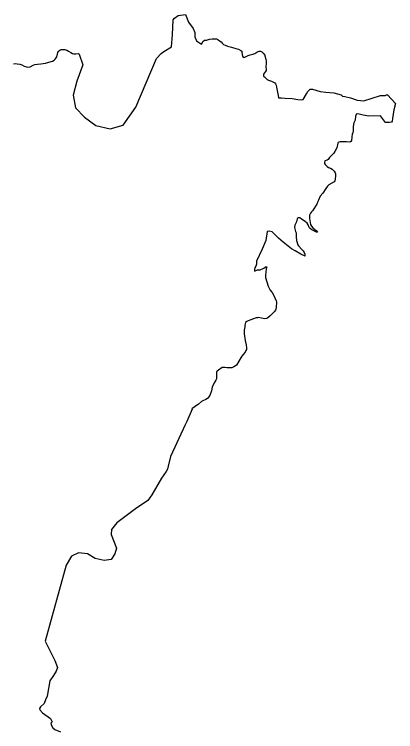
# Model space of a CAD drawing. Header units: metres. Extents: x 245125 to 394351, y 270578 to 4233311.
# Drawn here: x 293415 to 294862, y 4151530 to 4154256 of the extents above; entities that cross this region are included whole.
import ezdxf
from ezdxf.lldxf.tags import DXFTag

# ---------------------------------------------------------------- set-up
doc = ezdxf.new("R2010")
doc.units = ezdxf.units.M
doc.layers.add('ASTOTA', color=7, linetype='Continuous')
tags = doc.linetypes.add('HIDDEN', pattern=[0.375, 0.25, -0.125]).pattern_tags.tags
tags[6:7] = [DXFTag(74, 4), DXFTag(75, 0), DXFTag(340, '0'), DXFTag(46, 1.0), DXFTag(50, 0.0), DXFTag(44, 0.0), DXFTag(45, 0.0)]
tags[4:5] = [DXFTag(74, 4), DXFTag(75, 0), DXFTag(340, '0'), DXFTag(46, 1.0), DXFTag(50, 0.0), DXFTag(44, 0.0), DXFTag(45, 0.0)]

msp = doc.modelspace()

# ---------------------------------------------------------------- linework, layer by layer
at = {"layer": 'ASTOTA', "color": 253, "linetype": 'HIDDEN', "ltscale": 300}
msp.add_lwpolyline([(293411.2, 4154068.7), (293418.6, 4154069.1), (293425.8, 4154068.3), (293435.6, 4154066.9), (293443.6, 4154064.2), (293451.6, 4154059.9), (293460.1, 4154057), (293465.2, 4154056.2), (293474, 4154057.2), (293485.6, 4154062.7), (293492.9, 4154065.4), (293501.9, 4154066.5), (293514.8, 4154068.9), (293532.5, 4154071.5), (293545, 4154074.6), (293559.4, 4154078.5), (293565.7, 4154082.1), (293569.8, 4154085.9), (293573.9, 4154090.6), (293576.1, 4154095.1), (293579.7, 4154111.5), (293581.8, 4154115.4), (293583.9, 4154118.4), (293587.7, 4154120.9), (293591.7, 4154122.5), (293596.3, 4154123.1), (293601.8, 4154123.2), (293605.9, 4154122.5), (293614.2, 4154119.9), (293620.3, 4154116.7), (293628.8, 4154111.6), (293635.3, 4154108.2), (293640.5, 4154106.4), (293648.2, 4154105.8), (293658.1, 4154107.1), (293661, 4154105.7), (293674.4, 4154064.5), (293652.1, 4154001.9), (293638.2, 4153949.5), (293646.2, 4153901.4), (293680.4, 4153865.6), (293724.3, 4153833.5), (293777.8, 4153821.7), (293827.6, 4153835.6), (293876.2, 4153904.1), (293954.5, 4154088.9), (293971.6, 4154108), (293982.6, 4154115.1), (294010.7, 4154133.5), (294014.6, 4154178.8), (294017.2, 4154235.3), (294021.9, 4154241.9), (294037, 4154252.5), (294064, 4154256.4), (294076.1, 4154227.2), (294092.9, 4154203.2), (294099.7, 4154187.4), (294100.1, 4154170.6), (294106.3, 4154156.4), (294120.9, 4154145.3), (294124.5, 4154142.6), (294127.1, 4154147.4), (294130.3, 4154153.2), (294136, 4154158.9), (294144.1, 4154158.5), (294155.1, 4154162.5), (294165, 4154163.4), (294174.1, 4154163.7), (294176.9, 4154163.9), (294181.6, 4154163), (294187.2, 4154160.3), (294192.9, 4154156.4), (294199.5, 4154151.4), (294203.1, 4154147), (294208.8, 4154142.1), (294215.4, 4154139), (294224.1, 4154135.5), (294238.9, 4154131.8), (294255.4, 4154127), (294264.9, 4154123.5), (294274.7, 4154119), (294277.6, 4154116.3), (294278.5, 4154112.9), (294279.4, 4154103.8), (294281.2, 4154096.9), (294283.6, 4154093.2), (294284.2, 4154092.1), (294289.4, 4154093.9), (294302.2, 4154100.1), (294310.4, 4154103.1), (294320.4, 4154105.2), (294327.6, 4154108), (294334.8, 4154113.3), (294339.7, 4154115.5), (294343.8, 4154116.5), (294349.4, 4154116.3), (294353.8, 4154113.9), (294359.7, 4154108.9), (294365, 4154100.8), (294365.9, 4154099.3), (294366.8, 4154095.5), (294368.4, 4154089), (294369.5, 4154084.6), (294370.4, 4154079.3), (294370.6, 4154071.2), (294369.7, 4154055.2), (294370.1, 4154047.5), (294370, 4154042.5), (294368.1, 4154038.9), (294363.6, 4154034.2), (294360.4, 4154028.7), (294359.9, 4154026.9), (294360.2, 4154021.7), (294363.8, 4154018.7), (294370.8, 4154012.2), (294374.4, 4154008.9), (294379.1, 4154005.9), (294390.9, 4154002.1), (294398.7, 4153999.1), (294403, 4153996.3), (294405.8, 4153992.5), (294408, 4153986.9), (294409.9, 4153979.1), (294413.4, 4153961), (294416.4, 4153948.6), (294417.5, 4153939.7), (294419.4, 4153939.8), (294429.1, 4153938.9), (294443.2, 4153937.8), (294468.9, 4153936.5), (294490.7, 4153933.3), (294504, 4153931.5), (294510.8, 4153932.8), (294523.6, 4153954.3), (294528.6, 4153962.9), (294537.6, 4153972.4), (294546.2, 4153972.3), (294575.2, 4153962.7), (294596.5, 4153960.4), (294628, 4153958.5), (294654.8, 4153950.4), (294660.8, 4153945.3), (294668.8, 4153944.2), (294691.3, 4153939), (294716.5, 4153930.5), (294741, 4153927.7), (294804.4, 4153947.7), (294822.3, 4153947.5), (294826.9, 4153950.2), (294831.4, 4153951), (294862, 4153917.8), (294855.7, 4153893.5), (294850.1, 4153860.3), (294848.5, 4153850.7), (294846.6, 4153846.2), (294838.7, 4153845), (294824, 4153845.1), (294804.1, 4153870.3), (294760.4, 4153869.5), (294739, 4153873), (294723.3, 4153876.7), (294716, 4153878), (294714.9, 4153878.6), (294712.1, 4153875.3), (294710.1, 4153870), (294707.8, 4153854.5), (294703.3, 4153844.3), (294701.3, 4153830), (294700.9, 4153816.6), (294699.5, 4153805.2), (294698.3, 4153804.1), (294697.3, 4153801.8), (294694.3, 4153777), (294691.5, 4153773.3), (294689.5, 4153771.7), (294688.2, 4153770.7), (294674.9, 4153771.9), (294651.2, 4153771.5), (294646, 4153770.8), (294643.9, 4153769.5), (294642.9, 4153767.1), (294638.9, 4153749.7), (294631.7, 4153734.8), (294627, 4153729.2), (294620.7, 4153723.1), (294611.3, 4153712.6), (294605.6, 4153704.6), (294602.5, 4153702), (294593.7, 4153699.5), (294592.2, 4153693), (294592.4, 4153689.7), (294595.1, 4153685.6), (294602.3, 4153678.4), (294606.9, 4153674.9), (294615.1, 4153671.5), (294620.5, 4153668.6), (294625.3, 4153664.4), (294628.5, 4153660.7), (294631.9, 4153654.6), (294633.5, 4153650.3), (294633.7, 4153644.2), (294631.9, 4153628.6), (294630.9, 4153623.6), (294628.7, 4153620.4), (294608.7, 4153608.1), (294603.8, 4153603.9), (294596.4, 4153594.6), (294585.4, 4153577.1), (294575.6, 4153564.9), (294569.2, 4153550.3), (294566.3, 4153545.4), (294562.5, 4153535.6), (294546.9, 4153510.2), (294542.5, 4153505.4), (294538.7, 4153500.3), (294535.5, 4153492.7), (294534.9, 4153487.5), (294535.5, 4153480.9), (294539, 4153457.9), (294542.5, 4153451.3), (294547.6, 4153444.8), (294555.2, 4153438.4), (294564.1, 4153432.2), (294564.9, 4153430.3), (294564.1, 4153428.7), (294561.1, 4153428.6), (294544.5, 4153437.7), (294537.7, 4153442.4), (294533.9, 4153446.4), (294530, 4153456.9), (294526.1, 4153462.9), (294520.3, 4153467.8), (294511, 4153474.4), (294504.2, 4153478.5), (294498.8, 4153482.6), (294495.2, 4153483.5), (294492.2, 4153483), (294490, 4153481.3), (294488.5, 4153478.8), (294485.2, 4153467.7), (294479.1, 4153454.8), (294478.2, 4153446.6), (294479.2, 4153441.6), (294482.4, 4153431.7), (294483.8, 4153425.5), (294484.3, 4153410.3), (294486.1, 4153397.4), (294490.4, 4153380.8), (294493.2, 4153376.7), (294506.5, 4153362.7), (294511.2, 4153357.1), (294514.7, 4153351.6), (294516.7, 4153345.2), (294517.7, 4153337.3), (294515.8, 4153338.3), (294507.7, 4153342.7), (294501.8, 4153344.9), (294481.2, 4153357.3), (294466.7, 4153365.5), (294435.1, 4153390.6), (294416.8, 4153405.8), (294393.9, 4153430.1), (294381.3, 4153432.3), (294373.9, 4153431), (294369.5, 4153396.8), (294355.7, 4153363.8), (294333.3, 4153318.9), (294333.2, 4153306.8), (294331.7, 4153299.9), (294328.1, 4153293), (294325.9, 4153286.8), (294325.9, 4153280.9), (294337.2, 4153285.9), (294347.8, 4153285.7), (294361.4, 4153291.3), (294367.8, 4153297.3), (294371.8, 4153297.5), (294373.3, 4153297.1), (294371.1, 4153289.2), (294369, 4153276.2), (294368, 4153263.7), (294368.4, 4153255.8), (294372.8, 4153240.2), (294378.3, 4153223.7), (294386, 4153207.9), (294392.7, 4153199.6), (294398.8, 4153190.7), (294408.9, 4153168), (294409.9, 4153162.3), (294408.6, 4153142.6), (294407.8, 4153135.9), (294406.1, 4153131.8), (294400.9, 4153125.6), (294385.7, 4153110.3), (294375.8, 4153101.9), (294371.8, 4153100.1), (294365.6, 4153099.6), (294358.5, 4153100.1), (294346.4, 4153103.5), (294341.4, 4153104), (294337.2, 4153103.7), (294332.5, 4153102.8), (294302.2, 4153091.1), (294297.1, 4153088.7), (294292.5, 4153085.2), (294290.3, 4153080.9), (294289.7, 4153074), (294289.9, 4153069.5), (294287, 4153056.7), (294286.6, 4153049.7), (294287.1, 4153042.6), (294291.2, 4153016.7), (294295.1, 4153000.4), (294296.2, 4152987.6), (294295.8, 4152983), (294293.9, 4152978.6), (294290.4, 4152972.8), (294282.3, 4152963), (294275.3, 4152953.5), (294257.6, 4152923.7), (294254, 4152920.1), (294248.1, 4152916.5), (294240.8, 4152913.7), (294233.1, 4152912.7), (294221.2, 4152913.2), (294213.7, 4152914.8), (294207.5, 4152914.8), (294203.4, 4152913.8), (294189.3, 4152904.7), (294184.4, 4152901), (294182.5, 4152897.8), (294182.2, 4152893.8), (294182.6, 4152882.6), (294182.3, 4152876.4), (294181.5, 4152871.6), (294180, 4152866.8), (294173.3, 4152855.9), (294166, 4152840), (294162.5, 4152826), (294156.5, 4152807.9), (294152.2, 4152801.5), (294147.7, 4152796.5), (294142.1, 4152792.7), (294130.3, 4152787.8), (294124.5, 4152784.8), (294113.9, 4152774.4), (294088.4, 4152757.7), (294089.5, 4152756.1), (294068.9, 4152709.1), (294063.6, 4152696.8), (294007.6, 4152576.6), (293999, 4152539), (293996.5, 4152527.8), (293990.7, 4152519.3), (293973, 4152493.4), (293937.1, 4152429.9), (293921.8, 4152409.4), (293874.1, 4152377.7), (293803.2, 4152323.7), (293782.8, 4152298.4), (293782.3, 4152279.8), (293802.3, 4152228.3), (293796.5, 4152206.1), (293781.9, 4152185.3), (293755, 4152180.3), (293721.9, 4152188.4), (293692.3, 4152206.8), (293657.7, 4152209.5), (293631.6, 4152197.2), (293610.8, 4152163.8), (293531.2, 4151874.6), (293568.4, 4151800.3), (293578.5, 4151774), (293573.8, 4151760.1), (293563.6, 4151743.7), (293548.8, 4151724), (293538.7, 4151665.6), (293533.1, 4151651.2), (293528, 4151637.9), (293513.8, 4151625.3), (293510.1, 4151618.4), (293511, 4151612.9), (293521.6, 4151602.2), (293552.4, 4151580.9), (293558.4, 4151567.4), (293552.5, 4151562.9), (293555.5, 4151554), (293560.6, 4151544.6), (293568.6, 4151539.2), (293589.9, 4151529.8)], dxfattribs=at)

doc.saveas('drawing.dxf')
